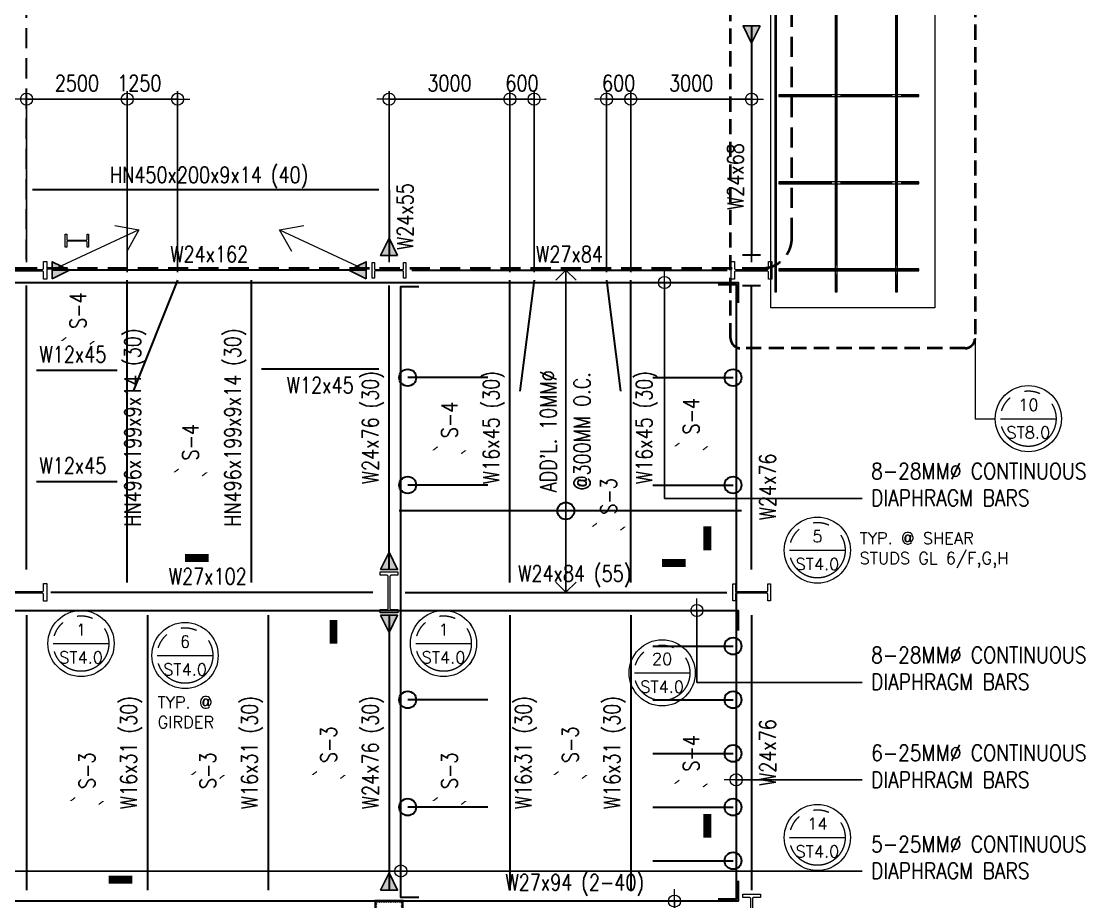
# Model space of a CAD drawing. Header units: millimetres. Extents: x 510057 to 786700, y -16030 to 119854.
# Drawn here: x 561883 to 588287, y 37792 to 59661 of the extents above; entities that cross this region are included whole.
import ezdxf
from ezdxf.enums import TextEntityAlignment as Align

# ---------------------------------------------------------------- set-up
doc = ezdxf.new("R2010")
doc.units = ezdxf.units.MM
doc.header["$MEASUREMENT"] = 0
for name, pattern in [('DASHED', [0.75, 0.5, -0.25]), ('HIDDEN', [0.375, 0.25, -0.125]), ('PHANTOM2', [1.25, 0.625, -0.125, 0.125, -0.125, 0.125, -0.125])]:
    doc.linetypes.add(name, pattern=pattern)
doc.layers.get('0').update_dxf_attribs({"lineweight": 0})
for name, color, linetype, lineweight in [('A_ARCHITECTURAL BACKGROUND', 251, 'Continuous', 5), ('HATCH', 8, 'Continuous', 5), ('S-ANNO-DIMS', 252, 'Continuous', 5), ('S-ANNO-MARK', 2, 'Continuous', 15), ('S-ANNO-NPLT', 7, 'Continuous', 15), ('S-Anno-Symb', 143, 'PHANTOM2', 15), ('S-BEAM', 5, 'Continuous', 30), ('S-BEAM-IDEN', 2, 'Continuous', 9), ('S-BRACE', 2, 'Continuous', 9), ('S-BRACING', 1, 'Continuous', 13), ('S-COLS', 2, 'Continuous', 20), ('S_DRB', 4, 'Continuous', 30), ('SPOT DETAIL', 1, 'HIDDEN', 40)]:
    doc.layers.add(name, color=color, linetype=linetype, lineweight=lineweight)
doc.layers.add('S-CONN', color=1, linetype='Continuous')
doc.styles.add('1', font='simplex.shx', dxfattribs={"width": 0.85, "height": 300})
doc.styles.add('ARIALNW', font='ARIALN.TTF')
doc.styles.add('ROMANSX', font='ROMANS.shx', dxfattribs={"height": 0.09375})
doc.styles.add('SIMPLEX', font='SIMPLEX.shx', dxfattribs={"width": 0.8, "height": 400})
doc.dimstyles.new('DIM 200', dxfattribs={"dimtxt": 0.36, "dimasz": 0.2, "dimexe": 0.1, "dimexo": 0, "dimgap": 0.08, "dimtad": 1, "dimlfac": 2, "dimrnd": 0.005, "dimzin": 1, "dimdsep": 46, "dimtxsty": 'ARIALNW', "dimcen": 0.09, "dimclrd": 6, "dimclre": 6, "dimclrt": 13, "dimadec": 0, "dimazin": 0, "dimtfac": 1, "dimtofl": 0, "dimtmove": 2, "dimatfit": 3, "dimfxl": 1, "dimtolj": 1, "dimtzin": 0, "dimarcsym": 0})
doc.dimstyles.new('DIM_100', dxfattribs={"dimtxt": 400, "dimasz": 2, "dimexe": 100, "dimexo": 200, "dimgap": 200, "dimtad": 1, "dimdec": 0, "dimrnd": 1, "dimzin": 1, "dimdsep": 46, "dimtxsty": 'SIMPLEX', "dimblk1": 'ESCADIM_ARW', "dimblk2": 'ESCADIM_ARW', "dimsah": 1, "dimcen": 50, "dimclrd": 256, "dimclre": 256, "dimclrt": 52, "dimazin": 0, "dimtfac": 1, "dimtdec": 0, "dimtofl": 0, "dimtmove": 0, "dimatfit": 3, "dimldrblk": 'ESCADIM_ARW', "dimfxl": 1, "dimtolj": 1, "dimtzin": 0, "dimarcsym": 0})
doc.dimstyles.new('DIM_200', dxfattribs={"dimtxt": 400, "dimasz": 2, "dimexe": 200, "dimexo": 200, "dimgap": 200, "dimtad": 1, "dimdec": 0, "dimrnd": 1, "dimzin": 1, "dimdsep": 46, "dimtxsty": 'SIMPLEX', "dimblk1": 'ESCADIM_ARW', "dimblk2": 'ESCADIM_ARW', "dimsah": 1, "dimcen": 50, "dimclrd": 251, "dimclre": 251, "dimclrt": 52, "dimazin": 0, "dimtfac": 1, "dimtdec": 0, "dimtofl": 0, "dimtmove": 0, "dimatfit": 3, "dimldrblk": 'ESCADIM_ARW', "dimfxl": 1, "dimtolj": 1, "dimtzin": 0, "dimarcsym": 0})
doc.dimstyles.new('ESCA', dxfattribs={"dimtxt": 300, "dimasz": 1, "dimexe": 100, "dimexo": 100, "dimgap": 100, "dimtad": 1, "dimdec": 0, "dimrnd": 1, "dimdsep": 46, "dimtxsty": '1', "dimblk1": 'ESCADIM_ARW', "dimblk2": 'ESCADIM_ARW', "dimsah": 1, "dimcen": 50, "dimclrd": 256, "dimclre": 256, "dimclrt": 52, "dimadec": 0, "dimazin": 0, "dimtfac": 1, "dimtdec": 0, "dimtofl": 0, "dimtmove": 0, "dimatfit": 3, "dimldrblk": 'ESCADIM_ARW', "dimfxl": 1, "dimtolj": 1, "dimtzin": 0, "dimarcsym": 0})

# ---------------------------------------------------------------- blocks, each defined once
blk = doc.blocks.new('MEZZ. COLUMN LAYOUT')
at = {"layer": 'HATCH', "ltscale": 0.05}
h = blk.add_hatch(dxfattribs=at)
h.set_pattern_fill('ANSI31', color=256, scale=250, style=0)
h.set_pattern_definition([(45, (-536014.6, 2523.98), (-22.0970869, 22.0970869), [])])
h.paths.add_polyline_path([(16700, 39700), (17300, 39700), (17300, 40300), (16700, 40300)], flags=16)
h.paths.add_polyline_path([(16650, 39650), (17350, 39650), (17350, 40350), (16650, 40350)])
h.paths.add_polyline_path([(16700, 23700), (17300, 23700), (17300, 24300), (16700, 24300)], flags=16)
h.paths.add_polyline_path([(16650, 23650), (17350, 23650), (17350, 24350), (16650, 24350)])
h.paths.add_polyline_path([(34700, 23700), (35300, 23700), (35300, 24300), (34700, 24300)], flags=16)
h.paths.add_polyline_path([(34650, 23650), (35350, 23650), (35350, 24350), (34650, 24350)])
h.paths.add_polyline_path([(34700, 39700), (35300, 39700), (35300, 40300), (34700, 40300)], flags=16)
h.paths.add_polyline_path([(34650, 39650), (35350, 39650), (35350, 40350), (34650, 40350)])
at = {"layer": 'S-COLS'}
blk.add_lwpolyline([(25494, 56000), (25494, 56221), (25576, 56221), (25576, 56052, 0.414214), (25605, 56023), (26395, 56023, 0.414214), (26424, 56052), (26424, 56221), (26506, 56221), (26506, 55779), (26424, 55779), (26424, 55948, 0.414214), (26395, 55977), (25605, 55977, 0.414214), (25576, 55948), (25576, 55779), (25494, 55779), (25494, 56000)], format="xyb", dxfattribs=at)
at = {"layer": 'S-COLS', "ltscale": 0.5}
for points in [[(35417, 56000), (35417, 55804), (35360, 55804), (35360, 55965, 0.414214), (35340, 55984), (34660, 55984, 0.414214), (34640, 55965), (34640, 55804), (34583, 55804), (34583, 56196), (34640, 56196), (34640, 56035, 0.414214), (34660, 56016), (35340, 56016, 0.414214), (35360, 56035), (35360, 56196), (35417, 56196), (35417, 56000)], [(35000, 47494), (34779, 47494), (34779, 47576), (34948, 47576, 0.414214), (34977, 47605), (34977, 48395, 0.414214), (34948, 48424), (34779, 48424), (34779, 48506), (35221, 48506), (35221, 48424), (35052, 48424, 0.414214), (35023, 48395), (35023, 47605, 0.414214), (35052, 47576), (35221, 47576), (35221, 47494), (35000, 47494)], [(26506, 48000), (26506, 47779), (26424, 47779), (26424, 47948, 0.414214), (26395, 47977), (25605, 47977, 0.414214), (25576, 47948), (25576, 47779), (25494, 47779), (25494, 48221), (25576, 48221), (25576, 48052, 0.414214), (25605, 48023), (26395, 48023, 0.414214), (26424, 48052), (26424, 48221), (26506, 48221), (26506, 48000)], [(44469, 47999), (44469, 47790), (44400, 47790), (44400, 47959, 0.414214), (44380, 47979), (43623, 47979, 0.414214), (43603, 47959), (43603, 47790), (43534, 47790), (43534, 48208), (43603, 48208), (43603, 48038, 0.414214), (43623, 48018), (44380, 48018, 0.414214), (44400, 48038), (44400, 48208), (44469, 48208), (44469, 47999)]]:
    blk.add_lwpolyline(points, format="xyb", dxfattribs=at)
at = {"layer": 'S-COLS', "elevation": 0}
for points in [[(44506, 56000), (44506, 55779), (44424, 55779), (44424, 55948, 0.414214), (44395, 55977), (43605, 55977, 0.414214), (43576, 55948), (43576, 55779), (43494, 55779), (43494, 56221), (43576, 56221), (43576, 56052, 0.414214), (43605, 56023), (44395, 56023, 0.414214), (44424, 56052), (44424, 56221), (44506, 56221), (44506, 56000)], [(44001, 39493), (43780, 39493), (43780, 39575), (43950, 39575, 0.414214), (43979, 39604), (43979, 40393, 0.414214), (43950, 40423), (43780, 40423), (43780, 40505), (44222, 40505), (44222, 40423), (44053, 40423, 0.414214), (44024, 40393), (44024, 39604, 0.414214), (44053, 39575), (44222, 39575), (44222, 39493), (44001, 39493)]]:
    blk.add_lwpolyline(points, format="xyb", dxfattribs=at)
blk.add_lwpolyline([(34650, 39650), (35350, 39650), (35350, 40350), (34650, 40350)], close=True, dxfattribs=at)
blk = doc.blocks.new('Bubble')
at = {"layer": 'S-ANNO-NPLT'}
blk.add_circle((0, 0), 0.2608, dxfattribs=at)
at = {"layer": 'S-Anno-Symb', "color": 0}
blk.add_line((-0.2188, 0), (0.2187, 0), dxfattribs=at)
blk.add_circle((0, 0), 0.2188, dxfattribs=at)
at = {"layer": 'S-Anno-Symb', "style": 'ROMANSX'}
for tag, p in [('1', (0, 0.1094)), ('S1', (0, -0.1094))]:
    blk.add_attdef(tag, text='', height=0.0937, dxfattribs=at).set_placement(p, align=Align.MIDDLE_CENTER)
at = {"layer": 'S-Anno-Symb', "style": 'ROMANSX', "width": 1.018385, "flags": 8}
blk.add_attdef('LONG', text='', height=0.0937, dxfattribs=at).set_placement((-0.1796, -0.1249), (0.1796, -0.1249), align=Align.FIT)
blk = doc.blocks.new('ESCADIM_ARW')
at = {"color": 7}
blk.add_line((-150, 0), (150, 0), dxfattribs=at)
blk.add_circle((0, 0), 75, dxfattribs=at)
blk = doc.blocks.new('*D9')
at = {"color": 251, "lineweight": -2, "ltscale": 0.05, "transparency": 16777216}
for p, q in [((571015, 53676), (571015, 57926)), ((574015, 53429), (574015, 57926)), ((571017, 57726), (574013, 57726))]:
    blk.add_line(p, q, dxfattribs=at)
at = {"layer": 'Defpoints', "color": 0, "ltscale": 0.05, "transparency": 16777216}
for p in [(574015, 57726), (571015, 53476, 0), (574015, 53229)]:
    blk.add_point(p, dxfattribs=at)
at = {"color": 251, "lineweight": -2, "ltscale": 0.05, "transparency": 16777216, "xscale": 2, "yscale": 2, "zscale": 2, "rotation": 180}
blk.add_blockref('ESCADIM_ARW', (571015, 57726), dxfattribs=at)
at = {"color": 251, "lineweight": -2, "ltscale": 0.05, "transparency": 16777216, "xscale": 2, "yscale": 2, "zscale": 2}
blk.add_blockref('ESCADIM_ARW', (574015, 57726), dxfattribs=at)
at = {"color": 52, "ltscale": 0.05, "transparency": 16777216, "insert": (572515, 58126), "char_height": 400, "attachment_point": 5, "style": 'SIMPLEX'}
blk.add_mtext('\\A1;3000', dxfattribs=at)
blk = doc.blocks.new('*D10')
at = {"color": 251, "lineweight": -2, "ltscale": 0.05, "transparency": 16777216}
for p, q in [((574015, 53429), (574015, 57926)), ((574615, 53429), (574615, 57926)), ((574613, 57726), (574017, 57726))]:
    blk.add_line(p, q, dxfattribs=at)
at = {"layer": 'Defpoints', "color": 0, "ltscale": 0.05, "transparency": 16777216}
for p in [(574015, 57726), (574015, 53229), (574615, 53229)]:
    blk.add_point(p, dxfattribs=at)
at = {"color": 251, "lineweight": -2, "ltscale": 0.05, "transparency": 16777216, "xscale": 2, "yscale": 2, "zscale": 2, "rotation": 180}
blk.add_blockref('ESCADIM_ARW', (574015, 57726), dxfattribs=at)
at = {"color": 251, "lineweight": -2, "ltscale": 0.05, "transparency": 16777216, "xscale": 2, "yscale": 2, "zscale": 2}
blk.add_blockref('ESCADIM_ARW', (574615, 57726), dxfattribs=at)
at = {"color": 52, "ltscale": 0.05, "transparency": 16777216, "insert": (574315, 58126), "char_height": 400, "attachment_point": 5, "style": 'SIMPLEX'}
blk.add_mtext('\\A1;600', dxfattribs=at)
blk = doc.blocks.new('*D11')
at = {"color": 251, "lineweight": -2, "ltscale": 0.05, "transparency": 16777216}
for p, q in [((577015, 53429), (577015, 57926)), ((580015, 53676), (580015, 57926)), ((580013, 57726), (577017, 57726))]:
    blk.add_line(p, q, dxfattribs=at)
at = {"layer": 'Defpoints', "color": 0, "ltscale": 0.05, "transparency": 16777216}
for p in [(577015, 57726), (580015, 53476, 0), (577015, 53229)]:
    blk.add_point(p, dxfattribs=at)
at = {"color": 251, "lineweight": -2, "ltscale": 0.05, "transparency": 16777216, "xscale": 2, "yscale": 2, "zscale": 2, "rotation": 180}
blk.add_blockref('ESCADIM_ARW', (577015, 57726), dxfattribs=at)
at = {"color": 251, "lineweight": -2, "ltscale": 0.05, "transparency": 16777216, "xscale": 2, "yscale": 2, "zscale": 2}
blk.add_blockref('ESCADIM_ARW', (580015, 57726), dxfattribs=at)
at = {"color": 52, "ltscale": 0.05, "transparency": 16777216, "insert": (578515, 58126), "char_height": 400, "attachment_point": 5, "style": 'SIMPLEX'}
blk.add_mtext('\\A1;3000', dxfattribs=at)
blk = doc.blocks.new('*D12')
at = {"color": 251, "lineweight": -2, "ltscale": 0.05, "transparency": 16777216}
for p, q in [((576415, 53429), (576415, 57926)), ((577015, 53429), (577015, 57926)), ((576417, 57726), (577013, 57726))]:
    blk.add_line(p, q, dxfattribs=at)
at = {"layer": 'Defpoints', "color": 0, "ltscale": 0.05, "transparency": 16777216}
for p in [(577015, 57726), (576415, 53229), (577015, 53229)]:
    blk.add_point(p, dxfattribs=at)
at = {"color": 251, "lineweight": -2, "ltscale": 0.05, "transparency": 16777216, "xscale": 2, "yscale": 2, "zscale": 2, "rotation": 180}
blk.add_blockref('ESCADIM_ARW', (576415, 57726), dxfattribs=at)
at = {"color": 251, "lineweight": -2, "ltscale": 0.05, "transparency": 16777216, "xscale": 2, "yscale": 2, "zscale": 2}
blk.add_blockref('ESCADIM_ARW', (577015, 57726), dxfattribs=at)
at = {"color": 52, "ltscale": 0.05, "transparency": 16777216, "insert": (576715, 58126), "char_height": 400, "attachment_point": 5, "style": 'SIMPLEX'}
blk.add_mtext('\\A1;600', dxfattribs=at)
blk = doc.blocks.new('*D13')
at = {"color": 251, "lineweight": -2, "ltscale": 0.05, "transparency": 16777216}
for p, q in [((562015, 53676), (562015, 57926)), ((564515, 53429), (564515, 57926)), ((562017, 57726), (564513, 57726))]:
    blk.add_line(p, q, dxfattribs=at)
at = {"layer": 'Defpoints', "color": 0, "ltscale": 0.05, "transparency": 16777216}
for p in [(564515, 57726), (562015, 53476, 0), (564515, 53229)]:
    blk.add_point(p, dxfattribs=at)
at = {"color": 251, "lineweight": -2, "ltscale": 0.05, "transparency": 16777216, "xscale": 2, "yscale": 2, "zscale": 2, "rotation": 180}
blk.add_blockref('ESCADIM_ARW', (562015, 57726), dxfattribs=at)
at = {"color": 251, "lineweight": -2, "ltscale": 0.05, "transparency": 16777216, "xscale": 2, "yscale": 2, "zscale": 2}
blk.add_blockref('ESCADIM_ARW', (564515, 57726), dxfattribs=at)
at = {"color": 52, "ltscale": 0.05, "transparency": 16777216, "insert": (563265, 58126), "char_height": 400, "attachment_point": 5, "style": 'SIMPLEX'}
blk.add_mtext('\\A1;2500', dxfattribs=at)
blk = doc.blocks.new('*D14')
at = {"color": 251, "lineweight": -2, "ltscale": 0.05, "transparency": 16777216}
for p, q in [((564515, 53429), (564515, 57926)), ((565765, 53429), (565765, 57926)), ((565763, 57726), (564517, 57726))]:
    blk.add_line(p, q, dxfattribs=at)
at = {"layer": 'Defpoints', "color": 0, "ltscale": 0.05, "transparency": 16777216}
for p in [(564515, 57726), (564515, 53229), (565765, 53229)]:
    blk.add_point(p, dxfattribs=at)
at = {"color": 251, "lineweight": -2, "ltscale": 0.05, "transparency": 16777216, "xscale": 2, "yscale": 2, "zscale": 2, "rotation": 180}
blk.add_blockref('ESCADIM_ARW', (564515, 57726), dxfattribs=at)
at = {"color": 251, "lineweight": -2, "ltscale": 0.05, "transparency": 16777216, "xscale": 2, "yscale": 2, "zscale": 2}
blk.add_blockref('ESCADIM_ARW', (565765, 57726), dxfattribs=at)
at = {"color": 52, "ltscale": 0.05, "transparency": 16777216, "insert": (564815, 58126), "char_height": 400, "attachment_point": 5, "style": 'SIMPLEX'}
blk.add_mtext('\\A1;1250', dxfattribs=at)
blk = doc.blocks.new('_Open90')
at = {"color": 0, "linetype": 'ByBlock', "lineweight": -2}
for p, q in [((0, 0), (-1, 0)), ((-0.5, 0.5), (0, 0)), ((0, 0), (-0.5, -0.5))]:
    blk.add_line(p, q, dxfattribs=at)
blk = doc.blocks.new('*D16')
at = {"lineweight": -2, "ltscale": 0.5, "transparency": 16777216}
blk.add_line((575406, 52977), (575406, 45977), dxfattribs=at)
at = {"layer": 'Defpoints', "color": 0, "ltscale": 0.5, "transparency": 16777216}
for p in [(575406, 53477, 0), (575406, 45477, 0), (575406, 45477)]:
    blk.add_point(p, dxfattribs=at)
at = {"lineweight": -2, "ltscale": 0.5, "transparency": 16777216, "xscale": 500, "yscale": 500, "zscale": 500}
for p, rotation in [((575406, 53477), 90), ((575406, 45477), 270)]:
    blk.add_blockref('_Open90', p, dxfattribs=dict(at, rotation=rotation))
at = {"color": 52, "ltscale": 0.5, "transparency": 16777216, "char_height": 400, "attachment_point": 5, "rotation": 90, "style": 'SIMPLEX'}
for s, insert in [("\\A1;ADD'L. 10MM%%C", (574968, 49477)), ('\\A1;@300MM O.C. ', (575806, 49477))]:
    blk.add_mtext(s, dxfattribs=dict(at, insert=insert))
blk = doc.blocks.new('MF FRAMING LAYOUT')
at = {"layer": 'S-CONN'}
for points in [[(43790, 62070), (44000, 61641), (44210, 62070)], [(34789, 56365), (34999, 56794), (35210, 56365)], [(26639, 56211), (27068, 56001), (26639, 55790)], [(34432, 56211), (34003, 56001), (34432, 55790)]]:
    blk.add_hatch(color=256, dxfattribs=at).paths.add_polyline_path(points)
at = {"layer": 'S-CONN', "extrusion": (2.04571e-09, -3.9273e-09, 1)}
for points in [[(35210, 48568), (35000, 48997), (34790, 48567)], [(35211, 47433), (35001, 47003), (34790, 47432)], [(35210, 40606), (35000, 41035), (34790, 40606)]]:
    blk.add_hatch(color=256, dxfattribs=at).paths.add_polyline_path(points)
at = {"layer": 'S-BEAM', "linetype": 'HIDDEN', "ltscale": 2000}
blk.add_line((26000, 56267, 0), (26000, 75027, 0), dxfattribs=at)
at = {"layer": 'S-BEAM'}
for p, q in [((44000, 62070, 0), (44000, 56381, 0)), ((34750, 57999, 0), (26150, 57999, 0)), ((35000, 57999), (35000, 56365)), ((34432, 56000, 0), (26639, 56000, 0)), ((35568, 56000, 0), (43394, 56000, 0)), ((28500, 48249), (28500, 55753)), ((29750, 55753), (28650, 52999)), ((31583, 48249, 0), (31583, 55753, 0)), ((38000, 48249), (38000, 55753)), ((38600, 55753), (38250, 52999, 0)), ((40400, 55753, 0), (40750, 52999, 0)), ((41000, 48249), (41000, 55753)), ((26000, 48567), (26000, 55619)), ((35000, 48567), (35000, 55619)), ((44000, 48567, 0), (44000, 55619, 0)), ((28250, 53513, 0), (26250, 53513, 0)), ((34750, 53545, 0), (31833, 53545, 0)), ((28250, 50749, 0), (26250, 50749, 0)), ((34600, 48000, 0), (26606, 48000, 0)), ((35400, 48000, 0), (43384, 48000)), ((26000, 47433, 0), (26000, 40606, 0)), ((29000, 47433, 0), (29000, 40606, 0)), ((32000, 47433, 0), (32000, 40606, 0)), ((35000, 47433, 0), (35000, 40606, 0)), ((38000, 47433, 0), (38000, 40606, 0)), ((41000, 47433, 0), (41000, 40606, 0)), ((44000, 47433, 0), (44000, 40606, 0))]:
    blk.add_line(p, q, dxfattribs=at)
at = {"layer": 'S-BEAM', "extrusion": (3.415e-08, -3.3714e-08, 1)}
blk.add_line((43779, 56381, 0), (44221, 56381, 0), dxfattribs=at)
at = {"layer": 'S-BEAM', "extrusion": (3.415e-08, 3.3714e-08, 1)}
blk.add_line((43779, 55619, 0), (44221, 55619, 0), dxfattribs=at)
at = {"layer": 'S-CONN', "color": 1, "elevation": 0}
for points in [[(44210, 62070), (44000, 61641), (43790, 62070), (44211, 62070)], [(26639, 55790), (27068, 56001), (26639, 56211), (26639, 55789)], [(34432, 55790), (34003, 56001), (34432, 56211), (34432, 55789)]]:
    blk.add_lwpolyline(points, dxfattribs=at)
at = {"layer": 'S-CONN', "color": 1}
blk.add_lwpolyline([(35210, 56365), (34999, 56794), (34789, 56365), (35211, 56365)], dxfattribs=at)
at = {"layer": 'S-CONN', "color": 1, "extrusion": (2.04571e-09, -3.9273e-09, 1), "elevation": 0}
for points in [[(34790, 48567), (35000, 48997), (35210, 48568), (34789, 48567)], [(34790, 47432), (35001, 47003), (35211, 47433), (34789, 47432)], [(34790, 40606), (35000, 41035), (35210, 40606), (34789, 40606)]]:
    blk.add_lwpolyline(points, dxfattribs=at)
at = {"layer": 'S-BRACE', "ltscale": 0.5}
for points in [[(28790, 57002, 0), (26639, 56000, 0)], [(32281, 57002, 0), (34432, 56000, 0)]]:
    blk.add_leader(points, dimstyle='DIM 200', override={"dimasz": 500, "dimtad": 0, "dimclrd": 2, "dimldrblk": 'Open90', "dimfxl": 0.18}, dxfattribs=at)

msp = doc.modelspace()

# ---------------------------------------------------------------- linework, layer by layer
at = {"layer": 'A_ARCHITECTURAL BACKGROUND', "color": 1, "elevation": 0}
msp.add_lwpolyline([(580493, 52540.3), (580493, 74015.5), (584564.6, 74015.5), (584564.6, 52540.3)], close=True, dxfattribs=at)
at = {"layer": 'A_ARCHITECTURAL BACKGROUND', "color": 8, "elevation": 0}
for points in [[(580591.6, 52939.3), (580637.6, 52939.3), (580637.6, 73615.5), (580591.6, 73615.5)], [(582091.6, 52940.3), (582137.6, 52940.3), (582137.6, 73615.5), (582091.6, 73615.5)], [(583591.6, 52940.3), (583637.6, 52940.3), (583637.6, 73615.5), (583591.6, 73615.5)], [(580689.6, 57835.4), (580689.6, 57789.3), (584164.6, 57789.3), (584164.6, 57835.4)], [(580689.6, 55671.7), (580689.6, 55625.7), (584164.6, 55625.7), (584164.6, 55671.7)], [(580689.6, 53508), (580689.6, 53462), (584164.6, 53462), (584164.6, 53508)]]:
    msp.add_lwpolyline(points, close=True, dxfattribs=at)
at = {"layer": 'S-ANNO-MARK'}
msp.add_lwpolyline([(563000.3, 51809.3, 30, 30, 0), (562887.3, 51722.3, 0, 0, 0), (563696.8, 51722.3, 30, 30, 0), (563583.8, 51635.3, 0, 0, 0)], format="xyseb", dxfattribs=at)
at = {"layer": 'S-ANNO-MARK', "elevation": 0}
for points in [[(578223.1, 49186.4, 30, 30, 0), (578110.1, 49099.4, 0, 0, 0), (578919.7, 49099.4, 30, 30, 0), (578806.6, 49012.4, 0, 0, 0)], [(572222.9, 49093.8, 30, 30, 0), (572109.8, 49006.8, 0, 0, 0), (572919.4, 49006.8, 30, 30, 0), (572806.3, 48919.8, 0, 0, 0)], [(565790.8, 48541.2, 30, 30, 0), (565677.7, 48454.2, 0, 0, 0), (566487.3, 48454.2, 30, 30, 0), (566374.3, 48367.2, 0, 0, 0)], [(576175.2, 47194.4, 30, 30, 0), (576062.1, 47107.4, 0, 0, 0), (576871.7, 47107.4, 30, 30, 0), (576758.7, 47020.4, 0, 0, 0)], [(566222.9, 41025.7, 30, 30, 0), (566109.8, 40938.7, 0, 0, 0), (566919.4, 40938.7, 30, 30, 0), (566806.3, 40851.7, 0, 0, 0)], [(569222.9, 41025.7, 30, 30, 0), (569109.8, 40938.7, 0, 0, 0), (569919.4, 40938.7, 30, 30, 0), (569806.3, 40851.7, 0, 0, 0)], [(575222.9, 41025.7, 30, 30, 0), (575109.8, 40938.7, 0, 0, 0), (575919.4, 40938.7, 30, 30, 0), (575806.3, 40851.7, 0, 0, 0)], [(578222.9, 40813, 30, 30, 0), (578109.8, 40726, 0, 0, 0), (578919.4, 40726, 30, 30, 0), (578806.3, 40639, 0, 0, 0)], [(563222.9, 40381.4, 30, 30, 0), (563109.8, 40294.4, 0, 0, 0), (563919.4, 40294.4, 30, 30, 0), (563806.3, 40207.4, 0, 0, 0)], [(572222.9, 40381.4, 30, 30, 0), (572109.8, 40294.4, 0, 0, 0), (572919.4, 40294.4, 30, 30, 0), (572806.3, 40207.4, 0, 0, 0)]]:
    msp.add_lwpolyline(points, format="xyseb", dxfattribs=at)
at = {"layer": 'S-ANNO-NPLT'}
for centre in [(586886, 49790.3, 0), (581649.3, 46524.1, 0), (563367.8, 44204.7, 0), (572367.8, 44204.7, 0), (577794.2, 43476, 0), (581649.3, 39386.1, 0)]:
    msp.add_circle(centre, 821.4, dxfattribs=at)
at = {"layer": 'S-Anno-Symb', "linetype": 'ByBlock', "elevation": 0}
for points in [[(580828, 46524.1, 0, 0, 0), (578917.1, 46524.1, 196.1, 196.1, 0), (578917.1, 47112.3, 0, 0, 0)], [(565949.9, 44596.6, 0, 0, 0), (565949.9, 46327.9, 196.1, 196.1, 0), (566538.1, 46327.9, 0, 0, 0)], [(577794.2, 44297.4, 0, 0, 0), (577794.2, 46207.8, 196.1, 196.1, 0), (578382.4, 46207.8, 0, 0, 0)], [(562546.4, 44204.7, 0, 0, 0), (560635.5, 44204.7, 196.1, 196.1, 0), (560635.5, 44792.9, 0, 0, 0)], [(571546.4, 44204.7, 0, 0, 0), (569635.5, 44204.7, 196.1, 196.1, 0), (569635.5, 44792.9, 0, 0, 0)], [(580828, 39386.1, 0, 0, 0), (578917.1, 39386.1, 196.1, 196.1, 0), (578917.1, 39974.3, 0, 0, 0)], [(564049.6, 36054.2, 0, 0, 0), (564049.6, 38342.2, 196.1, 196.1, 0), (564637.8, 38342.2, 0, 0, 0)]]:
    msp.add_lwpolyline(points, format="xyseb", dxfattribs=at)
at = {"layer": 'S-BEAM'}
for p, q in [((580614.6, 52939.3), (580614.6, 73615.5)), ((582114.6, 53593.8, 0), (582114.6, 63119, 0)), ((583614.6, 53593.8, 0), (583614.6, 63119, 0)), ((582003.8, 57812.3, 0), (580714.6, 57812.3, 0)), ((583503.8, 57812.3, 0), (582225.4, 57812.3, 0)), ((584164.6, 57812.3, 0), (583725.4, 57812.3, 0)), ((582003.8, 55648.7, 0), (580714.6, 55648.7, 0)), ((583503.8, 55648.7, 0), (582225.4, 55648.7, 0)), ((584164.6, 55648.7, 0), (583725.4, 55648.7, 0)), ((584164.6, 53485, 0), (580714.6, 53485, 0)), ((582114.6, 52940.3, 0), (582114.6, 53372.2, 0)), ((583614.6, 52940.3, 0), (583614.6, 53372.2, 0))]:
    msp.add_line(p, q, dxfattribs=at)
at = {"layer": 'S-BRACING', "ltscale": 1000, "elevation": 0}
msp.add_lwpolyline([(585564.6, 51790.3), (585564.6, 49790.3), (586064.6, 49790.3)], dxfattribs=at)
at = {"layer": 'S-COLS', "color": 7, "ltscale": 0.05, "elevation": 0}
msp.add_lwpolyline([(562976.1, 54212), (562976.1, 54370.7), (563013.6, 54370.7), (563013.6, 54242.1, 0.4142136), (563033.2, 54222.5), (563496, 54222.5, 0.4142136), (563515.6, 54242.1), (563515.6, 54370.7), (563553.1, 54370.7), (563553.1, 54053.2), (563515.6, 54053.2), (563515.6, 54181.9, 0.4142136), (563496, 54201.4), (563033.2, 54201.4, 0.4142136), (563013.6, 54181.9), (563013.6, 54053.2), (562976.1, 54053.2), (562976.1, 54212)], format="xyb", dxfattribs=at)
at = {"layer": 'S_DRB'}
for p, q in [((573466.6, 50809.4, 0), (571477, 50809.4, 0)), ((577564.6, 50809.4, 0), (579554.2, 50809.4, 0)), ((573466.6, 48142.7, 0), (571477, 48142.7, 0)), ((577564.6, 48142.7, 0), (579554.2, 48142.7, 0)), ((577564.6, 44142.7, 0), (579554.2, 44142.7, 0)), ((573466.6, 42809.4, 0), (571477, 42809.4, 0)), ((577564.6, 42809.4, 0), (579554.2, 42809.4, 0)), ((577564.6, 41476, 0), (579554.2, 41476, 0)), ((573466.6, 40142.7, 0), (571477, 40142.7, 0)), ((577564.6, 40142.7, 0), (579554.2, 40142.7, 0)), ((577564.6, 38809.4, 0), (579554.2, 38809.4, 0))]:
    msp.add_line(p, q, dxfattribs=at)
at = {"layer": 'S_DRB', "color": 4}
msp.add_line((579764.6, 47498.7, 0), (571266.6, 47498.7, 0), dxfattribs=at)
at = {"layer": 'S_DRB', "color": 4, "elevation": 0}
for points in [[(544304.1, 52671.2), (544304.1, 53171.2), (579683.4, 53171.2), (579683.4, 52671.2)], [(571755.5, 37899.7), (571305.5, 37899.7), (571305.5, 53073.9), (571755.5, 53073.9)], [(579183.4, 53121.2), (579633.4, 53121.2), (579633.4, 37858.4), (579183.4, 37858.4)], [(544304.1, 44526), (544304.1, 45026), (579683.4, 45026), (579683.4, 44526)], [(579683.4, 38308.4), (579683.4, 37808.4), (544304.1, 37808.4), (544304.1, 38308.4)]]:
    msp.add_lwpolyline(points, dxfattribs=at)
at = {"layer": 'S_DRB'}
for centre in [(571477, 50809.4, 0), (579554.2, 50809.4, 0), (571477, 48142.7, 0), (579554.2, 48142.7, 0), (575405.6, 47500.3, 0), (579554.2, 44142.7, 0), (571477, 42809.4, 0), (579554.2, 42809.4, 0), (579554.2, 41476, 0), (571477, 40142.7, 0), (579554.2, 40142.7, 0), (579554.2, 38809.4, 0)]:
    msp.add_circle(centre, 210.4, dxfattribs=at)
at = {"layer": 'SPOT DETAIL', "ltscale": 1500, "elevation": 0}
msp.add_lwpolyline([(579493, 51790.3), (579493, 74765.5, -0.4142136), (579743, 75015.5), (585314.6, 75015.5, -0.4142136), (585564.6, 74765.5), (585564.6, 51790.3, -0.4142136), (585314.6, 51540.3), (579743, 51540.3, -0.4142136)], format="xyb", close=True, dxfattribs=at)
at = {"layer": 'SPOT DETAIL', "color": 1, "linetype": 'DASHED', "ltscale": 1000, "elevation": 0}
msp.add_lwpolyline([(561779.3, 53525.1), (580264.6, 53525.1, 0.4142136), (581014.6, 54275.1), (581014.6, 73526, 0.4142136), (580264.6, 74276), (561779.3, 74276, 0.4142136), (561029.3, 73526), (561029.3, 54275.1, 0.4142136)], format="xyb", close=True, dxfattribs=at)

# ---------------------------------------------------------------- block references
msp.add_blockref('MEZZ. COLUMN LAYOUT', (536014.6, -2524, 0))
at = {"layer": 'S-Anno-Symb', "xscale": 3149.760000000242, "yscale": 3149.760000000242, "zscale": 3149.760000000242}
for p, values in [((586886, 49790.3, 0), {'1': '10', 'S1': 'ST8.0'}), ((581649.3, 46524.1, 0), {'1': '5', 'S1': 'ST4.0'}), ((563367.8, 44204.7, 0), {'1': '1', 'S1': 'ST4.0'}), ((572367.8, 44204.7, 0), {'1': '1', 'S1': 'ST4.0'}), ((565949.9, 43907.6, 0), {'1': '6', 'S1': 'ST4.0'}), ((577794.2, 43476, 0), {'1': '20', 'S1': 'ST4.0'}), ((581649.3, 39386.1, 0), {'1': '14', 'S1': 'ST4.0'})]:
    msp.add_blockref('Bubble', p, dxfattribs=at).add_auto_attribs(values)
at = {"layer": 'S-BRACE'}
msp.add_blockref('MF FRAMING LAYOUT', (536014.6, -2524, 0), dxfattribs=at)

# ---------------------------------------------------------------- texts
at = {"layer": 'S-ANNO-DIMS', "color": 52, "char_height": 400, "attachment_point": 5, "rotation": 90, "style": 'SIMPLEX'}
for s, insert in [('\\A1;W24x68', (579614.6, 55801, 0)), ('\\A1;{\\W0.8;W24x55}', (571413.9, 54809.4, 0)), ('\\A1;\\pxqc;S-4', (563292.1, 52472.3)), ('\\A1;{\\W0.8;HN496x199x9x14 (30)}', (564716.7, 49569.3, 0)), ('\\A1;{\\W0.8;HN496x199x9x14 (30)}', (567198.3, 49569.3, 0)), ('\\A1;{\\W0.8;W24x76 (30)}', (570615.3, 49569.3, 0)), ('\\A1;{\\W0.8;W16x45 (30)}', (573615.3, 49569.3, 0)), ('\\A1;{\\W0.8;W16x45 (30)}', (577413.9, 49569.3, 0)), ('\\A1;\\pxqc;S-4', (572514.6, 49756.8, 0)), ('\\A1;\\pxqc;S-4', (578514.9, 49849.4, 0)), ('\\A1;\\pxqc;S-4', (566082.5, 49204.2, 0)), ('\\A1;{\\W0.8;W24x76}', (580413.9, 48095.2, 0)), ('\\A1;\\pxqc;S-3', (576466.9, 47857.4, 0)), ('\\A1;{\\W0.8;W16x31 (30)}', (564615.3, 41495.3, 0)), ('\\A1;{\\W0.8;W16x31 (30)}', (567615.3, 41495.3, 0)), ('\\A1;{\\W0.8;W24x76 (30)}', (570615.3, 41495.3, 0)), ('\\A1;{\\W0.8;W16x31 (30)}', (574413.9, 41495.3, 0)), ('\\A1;{\\W0.8;W16x31 (30)}', (576615.3, 41495.3, 0)), ('\\A1;{\\W0.8;W24x76}', (580413.9, 41495.3, 0)), ('\\A1;\\pxqc;S-3', (569514.6, 41688.7, 0)), ('\\A1;\\pxqc;S-3', (575514.6, 41688.7, 0)), ('\\A1;\\pxqc;S-4', (578514.6, 41476, 0)), ('\\A1;\\pxqc;S-3', (563514.6, 41044.4, 0)), ('\\A1;\\pxqc;S-3', (566514.6, 41044.4, 0)), ('\\A1;\\pxqc;S-3', (572514.6, 41044.4, 0))]:
    msp.add_mtext(s, dxfattribs=dict(at, insert=insert))
at = {"layer": 'S-ANNO-DIMS', "color": 52, "char_height": 400, "attachment_point": 5, "style": 'SIMPLEX'}
for s, insert in [('\\A1;{\\W0.8;HN450x200x9x14 (40)}', (566549.9, 55778.3, 0)), ('\\A1;{\\W0.8;W24x162}', (566549.9, 53875.3, 0)), ('\\A1;{\\W0.8;W27x84}', (575495.6, 53875.3, 0)), ('\\A1;{\\W0.8;W12x45}', (563166, 51388.3, 0)), ('\\A1;{\\W0.8;W12x45}', (569306.1, 50622.2, 0)), ('\\A1;{\\W0.8;W12x45}', (563166, 48624.5, 0)), ('\\A1;W24x84 (55)', (575627.1, 45875.3, 0)), ('\\A1;{\\W0.8;W27x102}', (566514.6, 45875.3, 0)), ('\\A1;{\\W0.8;W27x94 (2-40)}', (575627.1, 38207.7, 0))]:
    msp.add_mtext(s, dxfattribs=dict(at, insert=insert))
at = {"layer": 'S-Anno-Symb', "char_height": 295.29, "attachment_point": 4, "style": 'ROMANSX'}
for s, insert, width in [('TYP. @ SHEAR STUDS GL 6/F,G,H', (582697.4, 46524.1, 0), 4355.06), ('TYP. @\\PGIRDER', (565266.8, 42497.8, 0), 4093.515)]:
    msp.add_mtext(s, dxfattribs=dict(at, insert=insert, width=width))
at = {"layer": 'S-BEAM-IDEN', "char_height": 400, "style": '1'}
for s, insert, attachment_point in [('8-28MM∅ CONTINUOUS \\PDIAPHRAGM BARS', (582982.6, 47621.2, 0), 7), ('8-28MM∅ CONTINUOUS \\PDIAPHRAGM BARS', (582982.6, 43052.8, 0), 7), ('6-25MM∅ CONTINUOUS \\PDIAPHRAGM BARS', (582982.6, 41688.4, 0), 1), ('5-25MM∅ CONTINUOUS \\PDIAPHRAGM BARS', (582982.6, 39424.7, 0), 1)]:
    msp.add_mtext_dynamic_manual_height_columns(s, width=8791.578, gutter_width=1, heights=[0], dxfattribs=dict(at, insert=insert, attachment_point=attachment_point))

# ---------------------------------------------------------------- dimensions: what is measured, and where the dimension line sits
at = {"ltscale": 0.05}
for base, p1, p2, picture, middle in [((564514.6, 57726, 0), (562014.6, 53476, 0), (564514.6, 53229.3, 0), '*D13', (563264.6, 58126, 0)), ((574014.6, 57726, 0), (571014.6, 53476, 0), (574014.6, 53229.3, 0), '*D9', (572514.6, 58126, 0))]:
    dim = msp.add_linear_dim(base=base, p1=p1, p2=p2, dimstyle='DIM_200', dxfattribs=at)
    dim.commit()
    dim.dimension.update_dxf_attribs({"geometry": picture, "text_midpoint": middle})
for base, p1, p2, angle, picture, middle in [((564514.6, 57726, 0), (565764.6, 53229.4, 0), (564514.6, 53229.3, 0), 180, '*D14', (564814.6, 57726, 0)), ((574014.6, 57726, 0), (574614.6, 53229.4, 0), (574014.6, 53229.3, 0), 180, '*D10', (574314.6, 57726, 0)), ((577014.6, 57726, 0), (576414.6, 53229.4, 0), (577014.6, 53229.3, 0), 0, '*D12', (576714.6, 57726, 0))]:
    dim = msp.add_linear_dim(base=base, p1=p1, p2=p2, angle=angle, dimstyle='DIM_200', dxfattribs=at)
    dim.commit()
    dim.dimension.update_dxf_attribs({"geometry": picture, "text_midpoint": middle, "dimtype": 160})
dim = msp.add_linear_dim(base=(577014.6, 57726, 0), p1=(580014.6, 53476, 0), p2=(577014.6, 53229.3, 0), angle=180, dimstyle='DIM_200', dxfattribs=at)
dim.commit()
dim.dimension.update_dxf_attribs({"geometry": '*D11', "text_midpoint": (578514.6, 58126, 0)})
at = {"ltscale": 0.5}
dim = msp.add_linear_dim(base=(575405.6, 45476.6, 0), p1=(575405.6, 53477.1, 0), p2=(575405.6, 45476.6, 0), angle=270, text="ADD'L. 10MM%%C\\X@300MM O.C. ", dimstyle='DIM_100', override={"dimasz": 500, "dimexo": 100, "dimblk1": 'Open90', "dimblk2": 'Open90', "dimse1": 1, "dimse2": 1}, dxfattribs=at)
dim.commit()
dim.dimension.update_dxf_attribs({"geometry": '*D16', "text_midpoint": (575405.6, 49476.8, 0)})

# ---------------------------------------------------------------- leaders
at = {"layer": 'S-ANNO-DIMS', "color": 4}
for points in [[(577853.3, 53171.2, 0), (577853.3, 47807, 0), (582758.3, 47807, 0)], [(578657.9, 45026, 0), (578657.9, 43238.7, 0), (582758.3, 43238.7, 0)], [(579633.4, 40818.6, 0), (582758.3, 40818.6, 0)], [(561272.7, 38555, 0), (582758.3, 38555, 0)], [(571305.5, 38555, 0), (582758.3, 38555, 0)], [(578099.9, 37808.4, 0), (578099.9, 35581.3, 0), (584651.8, 35581.3, 0)]]:
    msp.add_leader(points, dimstyle='ESCA', override={"dimasz": 2, "dimtad": 0, "dimfxl": 0.0625}, dxfattribs=at)

doc.saveas('drawing.dxf')
